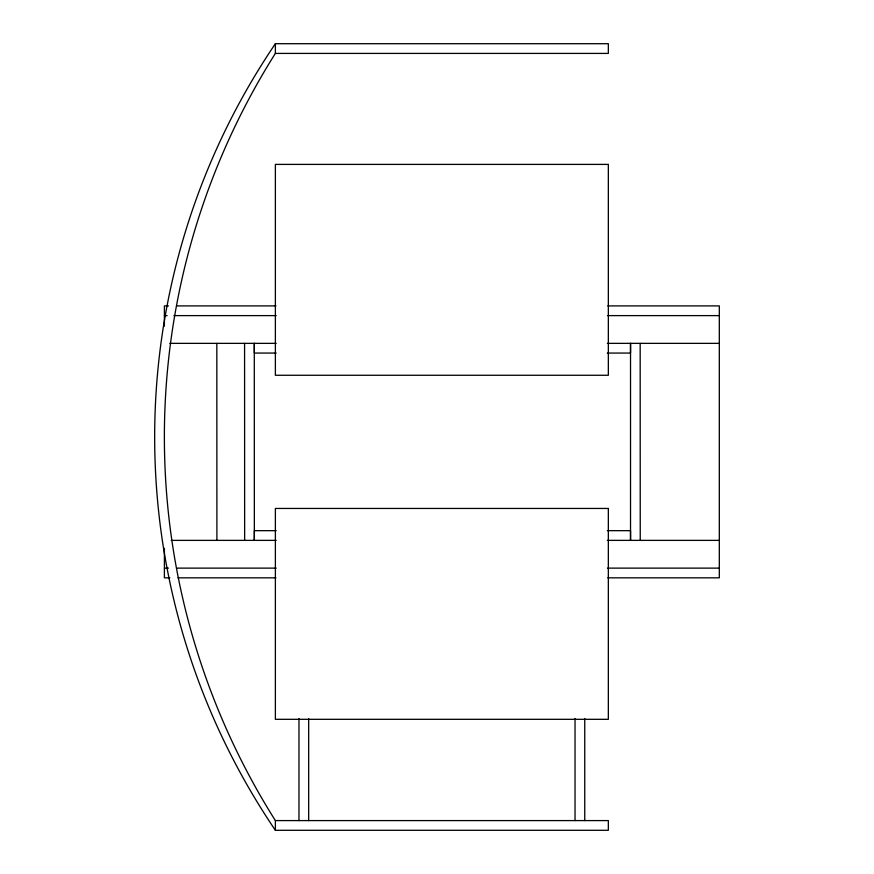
<?xml version="1.0" encoding="UTF-8"?>
<svg xmlns="http://www.w3.org/2000/svg" width="874" height="874" viewBox="0 0 874 874"><rect width="100%" height="100%" fill="white"/><g stroke="black" fill="none" stroke-linecap="round" stroke-linejoin="round"><path stroke-width="1.31" d="M275.376 43.7L608.337 43.7L608.337 53.412L275.376 53.412L275.376 43.7A701.079 701.079 0 0 0 275.376 830.3L608.337 830.3L608.337 820.588L275.376 820.588L275.376 830.3M168.474 305.9L164.399 305.9L164.399 326.177M176.635 305.9L275.922 305.9M607.791 305.9L719.313 305.9L719.313 577.834L607.791 577.834M164.399 315.612L167.12 315.612M173.915 315.612L276.195 315.612M607.517 315.612L719.313 315.612M169.851 343.362L276.195 343.362M607.354 343.362L719.313 343.362M276.162 353.063L254.356 353.063L254.356 343.362M607.354 353.063L630.525 353.063L630.525 343.362L630.525 540.372L630.525 530.671L607.354 530.671M276.162 530.671L254.356 530.671L254.356 540.372L254.29 343.362M171.217 540.372L276.195 540.372M607.354 540.372L719.313 540.372M164.399 568.122L168.485 568.122M176.635 568.122L276.195 568.122M607.517 568.122L719.313 568.122M169.84 577.834L164.399 577.834L164.399 548.304M178.001 577.834L275.922 577.834M640.172 343.362L640.238 540.372M244.578 343.362L244.644 540.372M216.828 343.395L216.905 540.383M584.75 718.526L584.75 820.588M575.037 718.526L575.037 820.588M308.675 718.526L308.675 820.588M298.963 718.526L298.963 820.588M275.376 820.588A718.297 718.297 0 0 1 275.376 53.412M608.337 164.399L275.376 164.399L275.376 375.263L608.337 375.263L608.337 164.399M608.337 508.45L275.376 508.45L275.376 719.313L608.337 719.313L608.337 508.45"/></g></svg>
